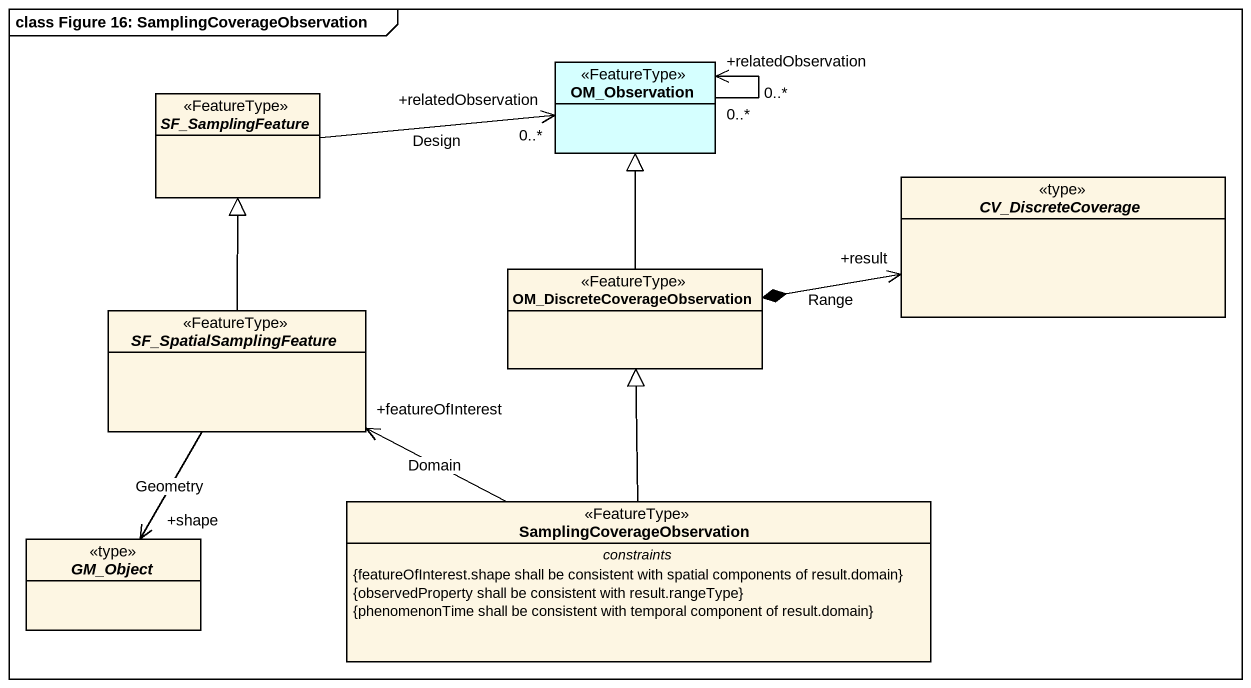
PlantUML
@startuml
mainframe class Figure 16: SamplingCoverageObservation
hide circle
hide empty members
class OM_Observation <<FeatureType>> #D5FFFF
abstract class SF_SamplingFeature <<FeatureType>>
abstract class CV_DiscreteCoverage <<type>>
class "OM_DiscreteCoverageObservation" as OM_DiscreteCoverageObservati <<FeatureType>>
abstract class SF_SpatialSamplingFeature <<FeatureType>>
class SamplingCoverageObservation <<FeatureType>> {
  -- constraints --
  {featureOfInterest.shape shall be consistent with spatial components of result.domain}
  {observedProperty shall be consistent with result.rangeType}
  {phenomenonTime shall be consistent with temporal component of result.domain}
}
abstract class GM_Object <<type>>
OM_Observation "0..*" --> "+relatedObservation\n0..*" OM_Observation
SF_SamplingFeature -right-> "+relatedObservation\n0..*" OM_Observation : Design
CV_DiscreteCoverage "+result" <-left-* OM_DiscreteCoverageObservati : Range
OM_DiscreteCoverageObservati -up-|> OM_Observation
SF_SpatialSamplingFeature -up-|> SF_SamplingFeature
SF_SpatialSamplingFeature --> "+shape" GM_Object : Geometry
SamplingCoverageObservation -up-|> OM_DiscreteCoverageObservati
SamplingCoverageObservation -left-> "+featureOfInterest" SF_SpatialSamplingFeature : Domain
@enduml
